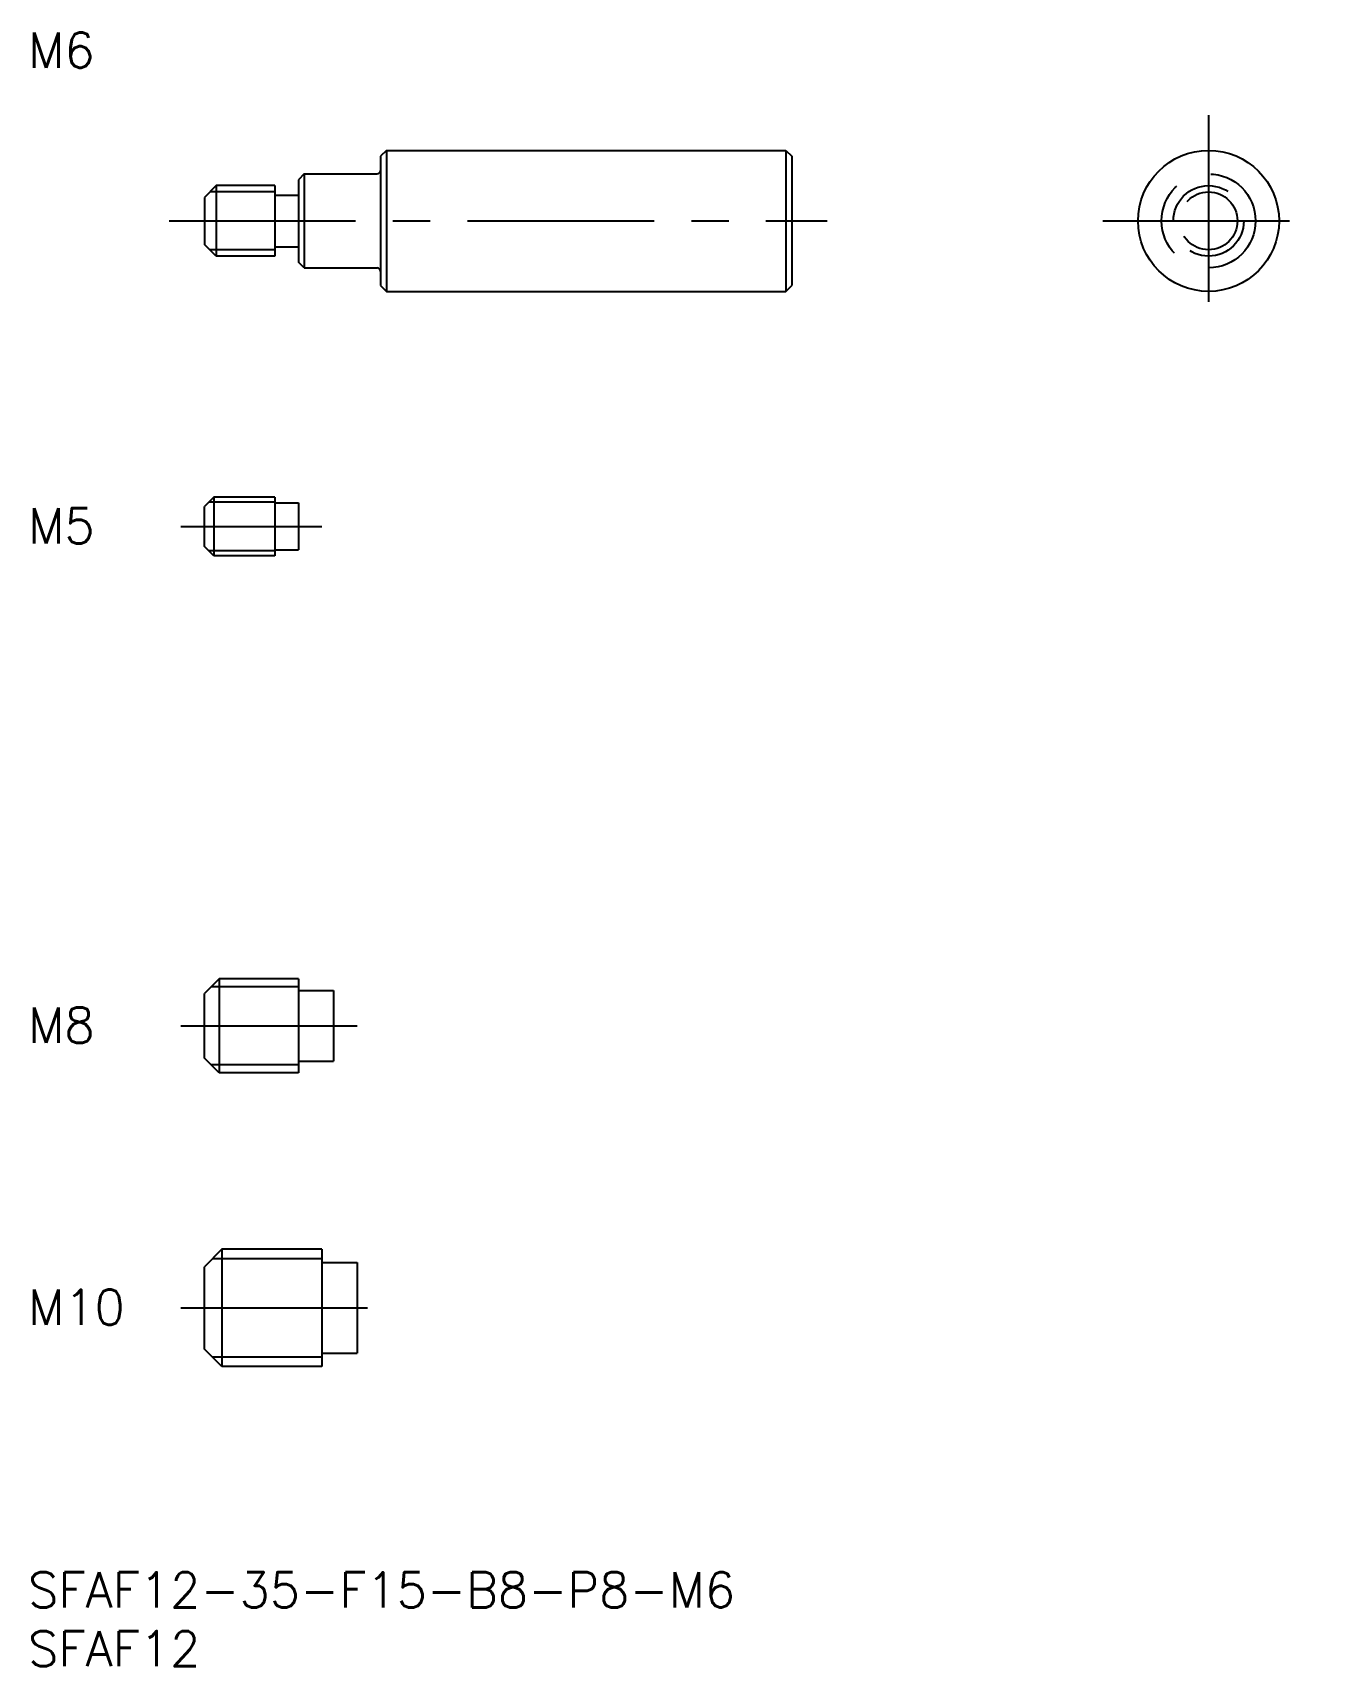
# Model space of a CAD drawing. Extents: x 0 to 109, y -8 to 131.
import ezdxf

# ---------------------------------------------------------------- set-up
doc = ezdxf.new("R2010")
doc.units = 0
doc.header["$LTSCALE"] = 0.5
doc.linetypes.add('CENTER', pattern=[50.8, 31.75, -6.35, 6.35, -6.35])
doc.linetypes.add('DASHED', pattern=[19.05, 12.7, -6.35])
for name, color, linetype in [('MSM_CENTER', 1, 'CENTER'), ('MSM_CONTINUOUS', 7, 'CONTINUOUS'), ('MSM_DASHED', 4, 'DASHED'), ('MSM_NARROW', 5, 'CONTINUOUS'), ('MSM_PART_NUMBER', 7, 'CONTINUOUS')]:
    doc.layers.add(name, color=color, linetype=linetype)
doc.styles.get("Standard").update_dxf_attribs({"font": 'txt.shx', "height": 1, "bigfont": 'bigfont.shx'})

# ---------------------------------------------------------------- blocks, each defined once
blk = doc.blocks.new('*U10')
at = {"layer": 'MSM_PART_NUMBER'}
blk.add_text('SFAF12-35-F15-B8-P8-M6', height=3, dxfattribs=at).set_placement((0, -3))
blk = doc.blocks.new('*U11')
at = {"layer": 'MSM_PART_NUMBER'}
blk.add_text('SFAF12', height=3, dxfattribs=at).set_placement((0, -8))
blk = doc.blocks.new('*U12')
at = {"layer": 'MSM_PART_NUMBER'}
blk.add_text('M10', height=3, dxfattribs=at).set_placement((0, 21.06))
blk = doc.blocks.new('*U13')
at = {"layer": 'MSM_PART_NUMBER'}
blk.add_text('M8', height=3, dxfattribs=at).set_placement((0, 45.06))
blk = doc.blocks.new('*U14')
at = {"layer": 'MSM_PART_NUMBER'}
blk.add_text('M6', height=3, dxfattribs=at).set_placement((0, 128.02))
blk = doc.blocks.new('*U15')
at = {"layer": 'MSM_PART_NUMBER'}
blk.add_text('M5', height=3, dxfattribs=at).set_placement((0, 87.56))

msp = doc.modelspace()

# ---------------------------------------------------------------- linework, layer by layer
at = {"layer": 'MSM_CENTER'}
for p, q in [((100.47, 124), (100.47, 106)), ((12, 115), (68, 115)), ((91.47, 115), (109.47, 115)), ((13, 89), (25, 89)), ((13, 46.5), (28, 46.5)), ((13, 22.5), (30, 22.5))]:
    msp.add_line(p, q, dxfattribs=at)
at = {"layer": 'MSM_CONTINUOUS'}
for p, q in [((30.5, 121), (30, 120.5)), ((30.5, 121), (64.5, 121)), ((30.5, 121), (30.5, 109)), ((64.5, 121), (64.5, 109)), ((64.5, 121), (65, 120.5)), ((30, 120.5), (30, 109.5)), ((65, 120.5), (65, 109.5)), ((23.5, 119), (23, 118.5)), ((23, 118.5), (23, 111.5)), ((23.5, 119), (29.7, 119)), ((23.5, 119), (23.5, 111)), ((30, 118.5), (30, 111.5)), ((16, 118), (15, 117)), ((15, 117), (15, 113)), ((21, 118), (16, 118)), ((16, 118), (16, 112)), ((21, 118), (21, 112)), ((21, 117.2), (23, 117.2)), ((16, 112), (15, 113)), ((21, 112.8), (23, 112.8)), ((21, 112), (16, 112)), ((23.5, 111), (23, 111.5)), ((23.5, 111), (29.7, 111)), ((30, 109.5), (30.5, 109)), ((30.5, 109), (64.5, 109)), ((64.5, 109), (65, 109.5)), ((15.8, 91.5), (15, 90.7)), ((15, 87.3), (15, 90.7)), ((21, 91.5), (15.8, 91.5)), ((15.8, 91.5), (15.8, 86.5)), ((21, 91.5), (21, 86.5)), ((21, 91), (23, 91)), ((23, 91), (23, 87)), ((15.8, 86.5), (15, 87.3)), ((21, 86.5), (15.8, 86.5)), ((21, 87), (23, 87)), ((16.25, 50.5), (15, 49.25)), ((23, 50.5), (16.25, 50.5)), ((16.25, 50.5), (16.25, 42.5)), ((23, 50.5), (23, 42.5)), ((15, 43.75), (15, 49.25)), ((23, 49.5), (26, 49.5)), ((26, 49.5), (26, 43.5)), ((16.25, 42.5), (15, 43.75)), ((23, 43.5), (26, 43.5)), ((23, 42.5), (16.25, 42.5)), ((16.5, 27.5), (15, 26)), ((25, 27.5), (16.5, 27.5)), ((16.5, 27.5), (16.5, 17.5)), ((25, 27.5), (25, 17.5)), ((15, 19), (15, 26)), ((25, 26.35), (28, 26.35)), ((28, 26.35), (28, 18.65)), ((16.5, 17.5), (15, 19)), ((25, 18.65), (28, 18.65)), ((25, 17.5), (16.5, 17.5))]:
    msp.add_line(p, q, dxfattribs=at)
msp.add_circle((100.47, 115), 6, dxfattribs=at)
for centre, start, end in [((29.7, 119.3), 270, 0), ((29.7, 110.7), 0, 90)]:
    msp.add_arc(centre, 0.3, start, end, dxfattribs=at)
at = {"layer": 'MSM_DASHED'}
for radius in [4, 3, 2.46]:
    msp.add_circle((100.47, 115), radius, dxfattribs=at)
at = {"layer": 'MSM_NARROW'}
for p, q in [((21, 117.46), (15.46, 117.46)), ((21, 112.54), (15.46, 112.54)), ((21, 91.07), (15.37, 91.07)), ((21, 86.93), (15.37, 86.93)), ((23, 49.82), (15.57, 49.82)), ((23, 43.18), (15.57, 43.18)), ((25, 26.69), (15.69, 26.69)), ((25, 18.31), (15.69, 18.31))]:
    msp.add_line(p, q, dxfattribs=at)

# ---------------------------------------------------------------- block references
at = {"layer": 'MSM_CONTINUOUS'}
for name in ['*U14', '*U15', '*U13', '*U12', '*U10', '*U11']:
    msp.add_blockref(name, (0, 0), dxfattribs=at)

doc.saveas('drawing.dxf')
